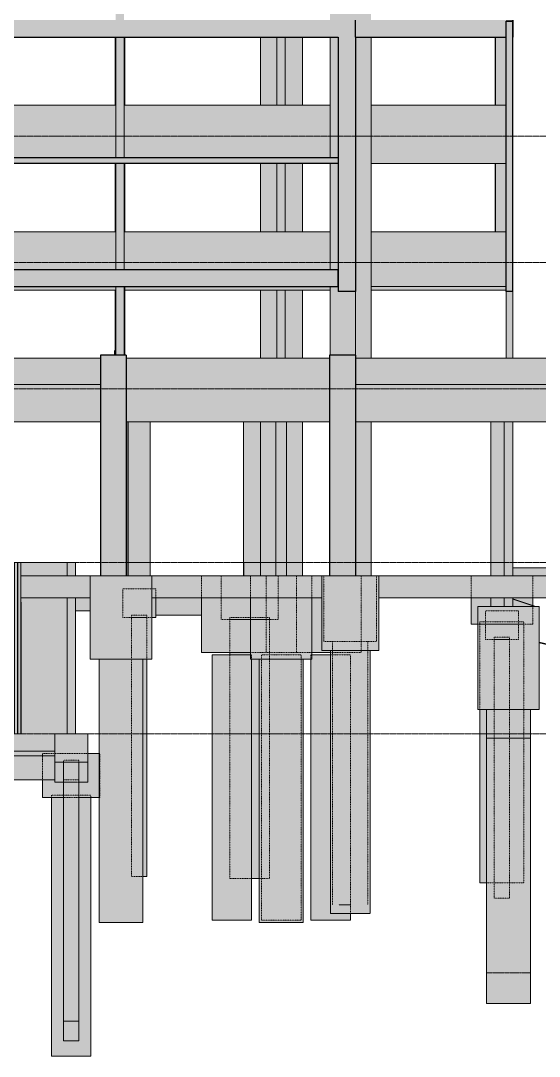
# Model space of a CAD drawing. Header units: centimetres. Extents: x -2198 to 42786, y -3196 to 88064.
# Drawn here: x 30540 to 31720, y 78385 to 80745 of the extents above; entities that cross this region are included whole.
import ezdxf

# ---------------------------------------------------------------- set-up
doc = ezdxf.new("R2010")
doc.units = ezdxf.units.CM
doc.linetypes.add('Centro', pattern=[3.175, 0.635, -0.47625, 1.5875, -0.47625])
doc.linetypes.add('Traço', pattern=[0.635, 0.3175, -0.3175])
doc.layers.add('A-DETL', color=7, linetype='Continuous', lineweight=18, true_color=0x00a600)
for name, color, linetype, lineweight in [('A-FLOR', 7, 'Continuous', 25), ('A-FLOR-LEVL', 7, 'Continuous', 9), ('S-BEAM', 7, 'Continuous', 25), ('S-COLS', 7, 'Continuous', 25), ('S-FNDN', 7, 'Continuous', 25), ('S-FNDN-HDLN', 7, 'Traço', 9)]:
    doc.layers.add(name, color=color, linetype=linetype, lineweight=lineweight)

# ---------------------------------------------------------------- blocks, each defined once
blk = doc.blocks.new('Estaca W Gerdau - W250X32_7-3763720-CT E 002 - CRT ESQ')
at = {"layer": 'S-FNDN', "linetype": 'Traço', "lineweight": 9, "true_color": 0xa4b9db}
blk.add_hatch(color=9, dxfattribs=at).paths.add_polyline_path([(-1880.1, 79120), (-1871.6, 79120), (-1871.6, 79510), (-1886.2, 79510), (-1886.2, 79120)], flags=0)
at = {"layer": 'S-FNDN', "lineweight": 9}
for p, q in [((-1886.2, 79510), (-1886.2, 79120)), ((-1871.6, 79510), (-1886.2, 79510)), ((-1879.3, 79120), (-1879.3, 79510)), ((-1878.5, 79510), (-1878.5, 79120)), ((-1871.6, 79510), (-1871.6, 79120)), ((-1871.6, 79120), (-1886.2, 79120))]:
    blk.add_line(p, q, dxfattribs=at)
blk = doc.blocks.new('PED_BLRET-1EST_R01_2019 - 75x75x65-3763687-CT E 002 - CRT ESQ')
at = {"layer": 'S-FNDN-HDLN'}
for p, q in [((1714.1, 79378), (1749.1, 79378)), ((1714.1, 79373), (1714.1, 79378)), ((1749.1, 79373), (1714.1, 79373)), ((1749.1, 79378), (1749.1, 79373))]:
    blk.add_line(p, q, dxfattribs=at)
blk = doc.blocks.new('PED_BLRET-1EST_R01_2019 - 75x75x65-V6-CT E 002 - CRT ESQ')
at = {"layer": 'S-FNDN-HDLN'}
for p, q in [((1305.6, 79340), (1340.6, 79340)), ((1305.6, 79335), (1305.6, 79340)), ((1340.6, 79335), (1305.6, 79335)), ((1340.6, 79340), (1340.6, 79335))]:
    blk.add_line(p, q, dxfattribs=at)
blk = doc.blocks.new('PED_BLRET-1EST_R01_2019 - 75x75x65-V7-CT E 002 - CRT ESQ')
at = {"layer": 'S-FNDN-HDLN'}
for p, q in [((325.3, 79015), (360.3, 79015)), ((360.3, 79010), (325.3, 79010))]:
    blk.add_line(p, q, dxfattribs=at)
blk = doc.blocks.new('PED_BLRET-1EST_EXCENTRICA_R01_2019 - 110x130x100-V2-CT E 002 - CRT ESQ')
at = {"layer": 'S-FNDN-HDLN'}
for p, q in [((297.8, 78980), (325.3, 78980)), ((297.8, 78975), (297.8, 78980)), ((325.3, 78975), (297.8, 78975)), ((325.3, 78980), (360.3, 78980)), ((360.3, 78975), (325.3, 78975)), ((360.3, 78980), (387.8, 78980)), ((387.8, 78975), (360.3, 78975)), ((387.8, 78980), (387.8, 78975))]:
    blk.add_line(p, q, dxfattribs=at)
blk = doc.blocks.new('PED_BLRET-1EST_EXCENTRICA_R01_2019 - 110x130x100-V10-CT E 002 - CRT ESQ')
at = {"layer": 'S-FNDN-HDLN'}
for p, q in [((704, 79385), (794, 79385)), ((704, 79380), (704, 79385)), ((794, 79385), (794, 79380)), ((794, 79380), (704, 79380))]:
    blk.add_line(p, q, dxfattribs=at)
blk = doc.blocks.new('PED_BLRET-1EST_EXCENTRICA_R01_2019 - 140x120x110-3841338-CT E 002 - CRT ESQ')
at = {"layer": 'S-FNDN-HDLN'}
for p, q in [((1273.172184, 79375.004), (1373.172184, 79375.004)), ((1273.172184, 79370.004), (1273.172184, 79375.004)), ((1373.172184, 79370.004), (1273.172184, 79370.004)), ((1373.172184, 79375.004), (1373.172184, 79370.004))]:
    blk.add_line(p, q, dxfattribs=at)

msp = doc.modelspace()

# ---------------------------------------------------------------- hatches: boundary and pattern name
at = {"layer": 'A-FLOR', "true_color": 0xff8040}
msp.add_hatch(color=11, dxfattribs=at).paths.add_polyline_path([(30287.32, 80419), (31262.06, 80419), (31262.06, 80433), (30287.32, 80433), (30287.32, 80424.41)], flags=0)
at = {"layer": 'S-BEAM', "true_color": 0xc0c0c0}
for points in [[(31238.42, 80707), (31262.06, 80707), (31262.06, 80743.5), (31301.56, 80743.46), (31301.56, 80746), (28553.81, 80746), (28553.81, 80743.5), (28592.56, 80743.5), (28592.56, 80707), (31135.03, 80707)], [(31301.81, 80707), (31645.07, 80707), (31645.07, 80743.5), (31660.07, 80743.5), (31660.07, 80746), (31301.81, 80746), (31301.81, 80707.03)], [(30411.28, 80178), (30756.07, 80178), (30756.07, 80264), (30287.32, 80264), (30287.32, 80178), (30405.05, 80178)], [(30775.07, 80178), (31243.81, 80178), (31243.81, 80264), (30775.07, 80264), (30775.07, 80184)], [(31341.82, 80139), (31645.07, 80139), (31645.07, 80264), (31337.31, 80264), (31337.31, 80139)], [(30101.1, 80139), (31262.06, 80139), (31262.06, 80178), (28592.56, 80178), (28592.56, 80139), (29997.71, 80139)], [(30756.07, 80131), (30756.07, 80139), (30287.32, 80139), (30287.32, 80131), (30721.46, 80131)], [(31238.42, 80131), (31243.81, 80131), (31243.81, 80139), (30776.57, 80139), (30776.57, 80131), (31180.82, 80131)], [(31341.82, 80131), (31643.8, 80131), (31643.8, 80139), (31337.31, 80139), (31337.31, 80131)], [(30514.67, 79916), (30721.07, 79916), (30721.07, 79976), (28612.06, 79976), (28612.06, 79916), (30462.98, 79916)], [(30780.07, 79831), (31242.56, 79831.2), (31242.56, 79976), (30780.07, 79976), (30780.07, 79831.33)], [(31600.3, 79916), (31994.06, 79916), (31994.06, 79976), (31301.56, 79976), (31301.57, 79916), (31548.6, 79916)], [(30514.67, 79831), (30721.07, 79831), (30721.07, 79916), (30287.32, 79916), (30287.32, 79831), (30464.05, 79831)], [(31600.3, 79831), (31994.06, 79831), (31994.06, 79916), (31301.57, 79916), (31301.57, 79831), (31548.6, 79831)], [(31062.57, 79430), (31224.91, 79430), (31224.91, 79480), (30838.07, 79480), (30838.07, 79430), (31031.64, 79430)], [(31354.91, 79430), (31994.06, 79430), (31994.06, 79480), (31354.91, 79480)], [(31660.07, 79480), (31994.06, 79480), (31994.06, 79498), (31660.07, 79498)], [(30664.19, 79400), (30698.07, 79400), (30698.07, 79430), (30664.19, 79430)], [(30847.05, 79390), (30951.01, 79390), (30951.01, 79430), (30847.05, 79430)], [(31712.44, 79410), (31660.07, 79427.18), (31660.07, 79426.27), (31709.67, 79410)], [(31688.72, 79410), (31709.67, 79410), (31660.07, 79426.27), (31660.07, 79410)], [(30514.67, 79070), (30617.19, 79070), (30617.19, 79080), (30487.05, 79080), (30487.05, 79070)], [(30514.67, 79015), (30617.19, 79015), (30617.19, 79070), (30487.05, 79070), (30487.05, 79015), (30507.26, 79015)]]:
    msp.add_hatch(color=9, dxfattribs=at).paths.add_polyline_path(points, flags=0)
at = {"layer": 'S-BEAM', "true_color": 0xff8040}
for points in [[(30287.32, 80433), (30756.07, 80433), (30756.07, 80552), (30287.32, 80552), (30287.32, 80482)], [(31085.82, 80433), (31243.81, 80433), (31243.81, 80552), (30775.07, 80552), (30775.07, 80433), (31083.33, 80433)], [(31341.82, 80419), (31645.07, 80419), (31645.07, 80552), (31337.31, 80552), (31337.31, 80419)]]:
    msp.add_hatch(color=11, dxfattribs=at).paths.add_polyline_path(points, flags=0)
at = {"layer": 'S-BEAM', "true_color": 0xc0c0c0}
h = msp.add_hatch(color=9, dxfattribs=at)
h.paths.add_polyline_path([(30487.05, 79080), (30617.19, 79080), (30617.19, 79120), (30645.19, 79120), (30645.19, 79430), (30540.36, 79430), (30540.36, 79120), (30487.05, 79120), (30487.05, 79090.99)], flags=0)
h.paths.add_polyline_path([(30525.76, 79420), (30525.76, 79430), (30462.8, 79430), (30462.8, 79420), (30514.67, 79420)], flags=0)
h.paths.add_polyline_path([(30464.53, 79480), (30525.76, 79480), (30525.76, 79510), (30462.8, 79509.85), (30462.98, 79480)], flags=0)
h.paths.add_polyline_path([(30645.19, 79480), (30645.19, 79510), (30540.36, 79510), (30540.58, 79480), (30643.03, 79480)], flags=0)
h = msp.add_hatch(color=9, dxfattribs=at)
h.paths.add_polyline_path([(30525.76, 79430), (30525.76, 79480), (30424.05, 79480), (30424.05, 79430), (30514.67, 79430)], flags=0)
h.paths.add_polyline_path([(30639.44, 79430), (30698.07, 79430), (30698.07, 79480), (30540.36, 79480), (30540.58, 79430), (30618.07, 79430)], flags=0)
at = {"layer": 'S-COLS', "true_color": 0xc0c0c0}
h = msp.add_hatch(color=9, dxfattribs=at)
h.paths.add_polyline_path([(30773.16, 80482), (30775.07, 80482), (30775.07, 80707), (30756.07, 80707), (30756.07, 80482)], flags=0)
h.paths.add_polyline_path([(30756.07, 80746), (30775.07, 80746), (30775.07, 80788), (30756.07, 80787.97), (30756.07, 80749.35)], flags=0)
h = msp.add_hatch(color=9, dxfattribs=at)
h.paths.add_polyline_path([(31243.81, 80482), (31262.06, 80482), (31262.06, 80707), (31243.81, 80707), (31243.81, 80503.02)], flags=0)
h.paths.add_polyline_path([(31262.06, 80746), (31301.56, 80746), (31301.56, 80788), (31243.81, 80788), (31243.81, 80746)], flags=0)
h = msp.add_hatch(color=9, dxfattribs=at)
h.paths.add_polyline_path([(31337.31, 80482), (31337.31, 80707), (31301.56, 80707), (31301.56, 80482)], flags=0)
h.paths.add_polyline_path([(31301.56, 80746), (31337.31, 80746), (31337.31, 80788), (31301.56, 80788), (31301.56, 80757.01)], flags=0)
for points in [[(31301.56, 80127.5), (31301.56, 80743.5), (31262.06, 80743.5), (31262.06, 80127.5)], [(31645.07, 80127.5), (31660.07, 80127.5), (31660.07, 80743.5), (31645.07, 80743.5), (31645.07, 80139)], [(31085.82, 80552), (31123.07, 80552), (31123.07, 80707), (31085.82, 80707), (31085.82, 80591.27)], [(31136.59, 80552), (31142.07, 80552), (31142.07, 80707), (31123.07, 80707), (31123.07, 80552), (31135.03, 80552)], [(31180.82, 80552), (31180.82, 80707), (31142.07, 80707), (31142.07, 80552)], [(30780.07, 79480), (30780.07, 79983), (30721.07, 79983), (30721.46, 79480)], [(31301.56, 79480), (31301.56, 79983), (31242.56, 79983), (31242.56, 79480)], [(30780.07, 79480), (30781.57, 79480), (30781.57, 79831), (30780.07, 79831), (30780.07, 79486)], [(30790.11, 79510), (30834.55, 79510), (30834.55, 79831), (30784.55, 79831), (30784.55, 79510)], [(31047.06, 79480), (31047.27, 79480), (31047.27, 79510), (31085.82, 79510), (31085.82, 79831), (31047.06, 79831), (31047.06, 79532.25)], [(31097.06, 79480), (31120.57, 79480.01), (31120.57, 79831), (31085.82, 79831), (31085.82, 79480)], [(31144.57, 79480), (31144.57, 79831), (31120.57, 79831), (31120.57, 79480), (31142.07, 79480)], [(31167.43, 79480), (31180.82, 79480), (31180.82, 79831), (31144.57, 79831), (31144.57, 79480)], [(31337.32, 79480), (31337.32, 79831), (31301.57, 79831), (31301.57, 79480), (31314.57, 79480)], [(30824.85, 79480), (30834.55, 79480), (30834.55, 79510), (30784.55, 79510), (30784.55, 79480), (30812.19, 79480)], [(31047.27, 79480), (31085.82, 79480), (31085.82, 79510), (31047.27, 79510)], [(31660.07, 79498), (31660.15, 79498), (31660.07, 79510)], [(31610.03, 79480), (31610.06, 79480), (31610.03, 79482)]]:
    msp.add_hatch(color=9, dxfattribs=at).paths.add_polyline_path(points, flags=0)
h = msp.add_hatch(color=9, dxfattribs=at)
h.paths.add_polyline_path([(30776.57, 80552), (30776.57, 80707), (30775.07, 80707), (30775.07, 80552)], flags=0)
h.paths.add_polyline_path([(30756.07, 80552), (30756.07, 80707), (30754.57, 80707), (30754.57, 80552)], flags=0)
h = msp.add_hatch(color=9, dxfattribs=at)
h.paths.add_polyline_path([(31660.07, 80139), (31660.07, 80139), (31660.07, 80182)], flags=0)
h.paths.add_polyline_path([(31640, 80264), (31645.07, 80264), (31645.07, 80419), (31620.57, 80419), (31620.57, 80264)], flags=0)
h.paths.add_polyline_path([(31620.57, 80552), (31645.07, 80552), (31645.07, 80707), (31620.57, 80707), (31620.57, 80591.27)], flags=0)
at = {"layer": 'S-COLS', "true_color": 0xff8040}
h = msp.add_hatch(color=11, dxfattribs=at)
h.paths.add_polyline_path([(30775.07, 80194), (30775.07, 80419), (30756.07, 80419), (30756.07, 80194)], flags=0)
h.paths.add_polyline_path([(30775.07, 80433), (30775.07, 80482), (30756.07, 80481.97), (30756.07, 80433), (30773.16, 80433)], flags=0)
h = msp.add_hatch(color=11, dxfattribs=at)
h.paths.add_polyline_path([(31243.81, 80194), (31262.06, 80194), (31262.06, 80419), (31243.81, 80419), (31243.81, 80238.26)], flags=0)
h.paths.add_polyline_path([(31243.81, 80433), (31262.06, 80433), (31262.06, 80482), (31243.81, 80482), (31243.81, 80458.89)], flags=0)
for points in [[(31337.31, 80194), (31337.31, 80482), (31301.56, 80482), (31301.56, 80194)], [(31085.82, 80264), (31123.07, 80264), (31123.07, 80419), (31085.82, 80419), (31085.82, 80414.77)], [(31136.15, 80264), (31142.07, 80264), (31142.07, 80419), (31123.07, 80419), (31123.07, 80264), (31135.03, 80264)], [(31180.82, 80264), (31180.82, 80419), (31142.07, 80419), (31142.07, 80264)], [(31301.56, 79976), (31337.31, 79976), (31337.31, 80194), (31301.56, 80194), (31301.56, 79983)], [(31085.82, 79976), (31123.07, 79976), (31123.07, 80131), (31085.82, 80131), (31085.82, 80061.76)], [(31142.07, 79976), (31142.07, 80131), (31123.07, 80131), (31123.07, 79976), (31136.15, 79976)], [(31180.82, 79976), (31180.82, 80131), (31142.07, 80131), (31142.07, 79976)], [(31645.07, 79976), (31660.07, 79976), (31660.07, 80127.5), (31645.07, 80127.5), (31645.07, 79976.6)]]:
    msp.add_hatch(color=11, dxfattribs=at).paths.add_polyline_path(points, flags=0)
h = msp.add_hatch(color=11, dxfattribs=at)
h.paths.add_polyline_path([(30776.57, 80264), (30776.57, 80419), (30775.07, 80418.67), (30775.07, 80264)], flags=0)
h.paths.add_polyline_path([(30756.07, 80264), (30756.07, 80419), (30754.57, 80419), (30754.57, 80264)], flags=0)
h = msp.add_hatch(color=11, dxfattribs=at)
h.paths.add_polyline_path([(30775.07, 79983), (30775.07, 80139), (30756.07, 80139), (30756.07, 79983), (30770.43, 79983)], flags=0)
h.paths.add_polyline_path([(30756.07, 80178), (30775.07, 80178), (30775.07, 80194), (30756.07, 80193.97), (30756.07, 80182)], flags=0)
h = msp.add_hatch(color=11, dxfattribs=at)
h.paths.add_polyline_path([(31243.82, 79983), (31301.56, 79983), (31301.56, 80127.5), (31262.06, 80127.5), (31262.06, 80139), (31243.81, 80139), (31243.81, 79983)], flags=0)
h.paths.add_polyline_path([(31262.06, 80178), (31262.06, 80194), (31243.81, 80194), (31243.81, 80178)], flags=0)
h = msp.add_hatch(color=11, dxfattribs=at)
h.paths.add_polyline_path([(30756.07, 79983), (30756.07, 80131), (30754.57, 80131), (30754.57, 79983)], flags=0)
h.paths.add_polyline_path([(30775.07, 79983), (30776.57, 79983), (30776.57, 80139), (30775.07, 80139), (30775.07, 80061.76)], flags=0)
at = {"layer": 'S-COLS', "true_color": 0xc0c0c0}
h = msp.add_hatch(color=9, dxfattribs=at)
h.paths.add_polyline_path([(31610.06, 79410), (31640.07, 79410), (31640.07, 79430), (31610.06, 79430)], flags=0)
h.paths.add_polyline_path([(31640.07, 79480), (31640.07, 79831), (31610.06, 79831), (31610.15, 79480), (31636.76, 79480)], flags=0)
h = msp.add_hatch(color=9, dxfattribs=at)
h.paths.add_polyline_path([(31641.07, 79410), (31660.07, 79410), (31660.07, 79430), (31640.07, 79430), (31640.53, 79410), (31641.06, 79410)], flags=0)
h.paths.add_polyline_path([(31660.07, 79480), (31660.07, 79831), (31640.07, 79831), (31640.07, 79480), (31660.06, 79480)], flags=0)
h = msp.add_hatch(color=9, dxfattribs=at)
h.paths.add_polyline_path([(30651.3, 79120), (30664.19, 79120), (30664.19, 79430), (30645.19, 79430), (30645.19, 79120)], flags=0)
h.paths.add_polyline_path([(30652.31, 79480), (30664.19, 79480), (30664.19, 79510), (30645.19, 79510), (30645.19, 79480), (30651.3, 79480)], flags=0)
at = {"layer": 'S-FNDN', "true_color": 0xc0c0c0}
for points in [[(30698.07, 79290), (30838.07, 79290), (30838.07, 79480), (30698.07, 79480), (30698.07, 79355.75)], [(31224.91, 79310), (31354.91, 79310), (31354.91, 79480), (31224.91, 79480), (31224.91, 79355.75)], [(30838.07, 79385), (30847.05, 79385), (30847.05, 79430), (30838.07, 79430), (30838.07, 79390)], [(30951.01, 79305), (31062.57, 79305), (31062.57, 79430), (30951.01, 79430), (30951.01, 79355.75)], [(31202.57, 79290), (31202.57, 79430), (31062.57, 79430), (31062.57, 79290), (31186.73, 79290)], [(31238.42, 79305), (31245.07, 79305), (31245.07, 79310), (31224.91, 79310), (31224.91, 79430), (31202.57, 79430), (31202.57, 79305), (31224.91, 79305)], [(31600.3, 79175), (31720.07, 79175), (31720.07, 79410), (31580.07, 79410), (31580.07, 79175)], [(30718.07, 78690), (30768.07, 78690), (30768.07, 79290), (30718.07, 79290), (30718.07, 78693.86)], [(30768.07, 78690), (30818.07, 78690), (30818.07, 79290), (30768.07, 79290), (30768.07, 78693.86)], [(30824.71, 78795), (30827.05, 78795), (30827.05, 79290), (30818.07, 79290), (30818.3, 78795), (30821.93, 78795)], [(30975.29, 78695), (31065.29, 78695), (31065.28, 79290), (31062.57, 79290), (31062.57, 79300), (30975.29, 79300), (30975.29, 78826.24)], [(31082.57, 78690), (31132.57, 78690), (31132.57, 79290), (31082.57, 79290), (31082.57, 78695)], [(31132.57, 78690), (31182.57, 78690), (31182.57, 79290), (31132.57, 79290), (31132.57, 78693.86)], [(31275.77, 78695), (31290.29, 78695), (31289.91, 78710), (31245.07, 78710), (31245.07, 79300), (31202.57, 79300), (31202.57, 79290), (31200.29, 79290), (31200.29, 78695), (31275.3, 78695)], [(31256.51, 78710), (31289.91, 78710), (31289.91, 79310), (31245.07, 79310), (31245.07, 78710), (31256.34, 78710)], [(31289.91, 78710), (31334.76, 78710), (31334.76, 79310), (31289.91, 79310), (31289.91, 78737.99)], [(31585.09, 78780), (31600.07, 78780), (31599.73, 79175), (31585.09, 79175), (31585.09, 78826.24)], [(31620.11, 79110), (31650.07, 79110), (31650.07, 79175), (31600.07, 79175), (31600.3, 79110), (31620.04, 79110)], [(31691.09, 79110), (31700.07, 79110), (31699.63, 79175), (31650.07, 79175), (31650.07, 79110), (31691.02, 79110)], [(30643.91, 79055), (30692.19, 79055), (30692.19, 79120), (30617.19, 79120), (30617.19, 79055), (30634.09, 79055)], [(31600.07, 78505), (31650.07, 78505), (31650.07, 79110), (31600.07, 79110), (31600.07, 78561.49)], [(31650.07, 78505), (31700.07, 78505), (31699.61, 79110), (31650.07, 79110), (31650.07, 78517.36)], [(30637.19, 78465), (30672.19, 78465), (30672.19, 79055), (30637.19, 79055), (30637.19, 78473.23)], [(30690.19, 78385), (30699.68, 78385), (30699.68, 78975), (30672.19, 78975), (30672.19, 78420), (30637.19, 78420), (30637.19, 78975), (30609.68, 78975), (30609.68, 78385), (30685.16, 78385)], [(30669.76, 78420), (30672.19, 78420), (30672.15, 78465), (30637.19, 78465), (30637.19, 78420), (30667.52, 78420)]]:
    msp.add_hatch(color=9, dxfattribs=at).paths.add_polyline_path(points, flags=0)
h = msp.add_hatch(color=9, dxfattribs=at)
h.paths.add_polyline_path([(31580.07, 79370), (31580.07, 79410), (31610.06, 79410), (31610.06, 79430), (31565.09, 79430), (31565.09, 79370)], flags=0)
h.paths.add_polyline_path([(31705.09, 79412.41), (31705.09, 79430), (31660.07, 79430), (31660.07, 79427.18), (31685.04, 79418.99)], flags=0)
h = msp.add_hatch(color=9, dxfattribs=at)
h.paths.add_polyline_path([(31065.29, 78790), (31082.57, 78790), (31082.57, 79290), (31065.29, 79290), (31065.29, 78826.24)], flags=0)
h.paths.add_polyline_path([(31038.37, 79300), (31062.57, 79300), (31062.57, 79305), (31015.89, 79305), (31015.89, 79300), (31036.28, 79300)], flags=0)
h = msp.add_hatch(color=9, dxfattribs=at)
h.paths.add_polyline_path([(30589.68, 78975), (30637.19, 78975), (30637.19, 79010), (30617.19, 79010), (30617.19, 79015), (30589.68, 79015), (30589.68, 79002.74)], flags=0)
h.paths.add_polyline_path([(30718.07, 78975), (30718.07, 79075), (30692.19, 79075), (30692.19, 79010), (30672.19, 79010), (30672.19, 78975), (30695.61, 78975)], flags=0)
h = msp.add_hatch(color=9, dxfattribs=at)
h.paths.add_polyline_path([(30692.19, 79010), (30692.19, 79055), (30672.19, 79055), (30672.19, 79010)], flags=0)
h.paths.add_polyline_path([(30637.19, 79010), (30637.19, 79055), (30617.19, 79055), (30617.19, 79010), (30618.53, 79010)], flags=0)

# ---------------------------------------------------------------- linework, layer by layer
at = {"layer": 'A-DETL', "lineweight": 9}
msp.add_line((30753.56, 79983), (30753.56, 79993.1), dxfattribs=at)
at = {"layer": 'A-FLOR', "color": 190, "true_color": 0x8000ff}
for p, q in [((30287.32, 80433), (31262.06, 80433)), ((31262.06, 80433), (31262.06, 80419)), ((31262.06, 80419), (30287.32, 80419))]:
    msp.add_line(p, q, dxfattribs=at)
at = {"layer": 'A-FLOR-LEVL', "linetype": 'Centro'}
for p, q in [((28066.61, 80482), (33615.18, 80482)), ((28066.61, 80194), (33615.18, 80194)), ((28066.61, 79906), (33615.18, 79906)), ((28066.61, 79510), (33615.18, 79510)), ((28066.61, 79120), (33615.18, 79120))]:
    msp.add_line(p, q, dxfattribs=at)
at = {"layer": 'S-BEAM', "color": 190, "true_color": 0x8000ff}
for p, q in [((31301.81, 80707), (31301.81, 80746)), ((31645.07, 80707), (31645.07, 80743.5)), ((31645.07, 80743.5), (31660.07, 80743.5)), ((31660.07, 80743.5), (31660.07, 80746)), ((31660.3, 80707), (31660.3, 80746)), ((28592.56, 80707), (31262.06, 80707)), ((31301.56, 80707), (31301.81, 80707)), ((31301.81, 80707), (31645.07, 80707)), ((31660.07, 80707), (31660.3, 80707)), ((28592.56, 80178), (31262.06, 80178)), ((31262.06, 80139), (31262.06, 80178)), ((28592.56, 80139), (31262.06, 80139))]:
    msp.add_line(p, q, dxfattribs=at)
at = {"layer": 'S-BEAM', "lineweight": 9}
for p, q in [((30287.32, 80552), (30756.07, 80552)), ((30756.07, 80552), (30756.07, 80482)), ((30775.07, 80552), (30775.07, 80482)), ((30775.07, 80552), (31243.81, 80552)), ((31243.81, 80433), (31243.81, 80552)), ((31337.31, 80552), (31645.07, 80552)), ((31337.31, 80552), (31337.31, 80419)), ((30756.07, 80482), (30756.07, 80433)), ((30775.07, 80482), (30775.07, 80433)), ((31337.31, 80419), (31645.07, 80419)), ((30287.32, 80264), (30756.07, 80264)), ((30756.07, 80264), (30756.07, 80194)), ((30775.07, 80264), (30775.07, 80194)), ((30775.07, 80264), (31243.81, 80264)), ((31243.81, 80178), (31243.81, 80264)), ((31337.31, 80264), (31337.31, 80139)), ((31337.31, 80264), (31645.07, 80264)), ((30756.07, 80194), (30756.07, 80178)), ((30775.07, 80194), (30775.07, 80178)), ((31337.31, 80139), (31645.07, 80139)), ((31643.8, 80139), (31643.8, 80131)), ((30287.32, 80131), (30756.07, 80131)), ((30776.57, 80131), (31243.81, 80131)), ((31337.31, 80131), (31643.8, 80131)), ((28612.06, 79976), (30721.07, 79976)), ((30780.07, 79976), (31242.56, 79976)), ((31301.56, 79976), (31994.06, 79976)), ((31301.56, 79976), (31301.56, 79916)), ((28612.06, 79916), (30721.07, 79916)), ((31301.56, 79916), (31994.06, 79916)), ((31301.57, 79916), (31301.57, 79906)), ((31301.57, 79906), (31301.57, 79831)), ((30721.07, 79831), (30287.32, 79831)), ((30780.07, 79831), (31242.56, 79831)), ((31301.57, 79831), (31994.06, 79831)), ((30645.19, 79510), (30540.36, 79510)), ((30645.19, 79480), (30645.19, 79510)), ((30540.36, 79480), (30698.07, 79480)), ((30838.07, 79480), (31224.91, 79480)), ((31354.91, 79480), (31994.06, 79480)), ((31660.07, 79498), (31994.06, 79498)), ((30540.36, 79430), (30698.07, 79430)), ((30645.19, 79120), (30645.19, 79430)), ((30838.07, 79430), (31224.91, 79430)), ((31354.91, 79430), (31994.06, 79430)), ((30540.58, 79420), (30540.58, 79120)), ((31712.44, 79410), (31660.07, 79427.18)), ((31660.07, 79426.27), (31709.67, 79410)), ((30664.19, 79400), (30698.07, 79400)), ((30847.05, 79390), (30951.01, 79390)), ((31720.07, 79328.72), (32009.07, 79258.49)), ((31720.07, 79327.32), (32009.07, 79257.09)), ((30487.05, 79080), (30617.19, 79080)), ((30487.05, 79070), (30617.19, 79070)), ((30617.19, 79015), (30487.05, 79015))]:
    msp.add_line(p, q, dxfattribs=at)
at = {"layer": 'S-COLS', "color": 190, "true_color": 0x8000ff}
for p, q in [((31645.07, 80127.5), (31645.07, 80743.5)), ((31660.07, 80743.5), (31645.07, 80743.5)), ((31660.07, 80127.5), (31660.07, 80743.5)), ((31262.06, 80707), (31262.06, 80127.5)), ((31301.56, 80707), (31301.56, 80127.5)), ((31620.57, 80552), (31620.57, 80707)), ((31620.57, 80264), (31620.57, 80419)), ((31301.56, 80127.5), (31262.06, 80127.5)), ((31660.07, 80127.5), (31645.07, 80127.5))]:
    msp.add_line(p, q, dxfattribs=at)
at = {"layer": 'S-COLS', "lineweight": 9}
for p, q in [((30754.57, 80707), (30754.57, 80552)), ((30756.07, 80707), (30756.07, 80552)), ((30775.07, 80707), (30775.07, 80552)), ((30776.57, 80707), (30776.57, 80552)), ((31085.82, 80707), (31085.82, 80552)), ((31123.07, 80707), (31123.07, 80552)), ((31142.07, 80707), (31142.07, 80552)), ((31180.82, 80707), (31180.82, 80552)), ((31243.81, 80707), (31243.81, 80482)), ((31337.31, 80707), (31337.31, 80482)), ((30756.07, 80552), (30756.07, 80482)), ((30775.07, 80552), (30775.07, 80482)), ((30756.07, 80482), (30756.07, 80433)), ((30775.07, 80482), (30756.07, 80482)), ((30775.07, 80482), (30756.07, 80482)), ((30775.07, 80482), (30775.07, 80433)), ((31243.81, 80482), (31243.81, 80433)), ((31262.06, 80482), (31243.81, 80482)), ((31262.06, 80482), (31243.81, 80482)), ((31337.31, 80482), (31301.56, 80482)), ((31337.31, 80482), (31301.56, 80482)), ((31337.31, 80482), (31337.31, 80194)), ((30754.57, 80419), (30754.57, 80264)), ((30756.07, 80419), (30756.07, 80264)), ((30775.07, 80419), (30775.07, 80264)), ((30776.57, 80419), (30776.57, 80264)), ((31085.82, 80419), (31085.82, 80264)), ((31123.07, 80419), (31123.07, 80264)), ((31142.07, 80419), (31142.07, 80264)), ((31180.82, 80419), (31180.82, 80264)), ((31243.81, 80419), (31243.81, 80194)), ((30756.07, 80264), (30756.07, 80194)), ((30775.07, 80264), (30775.07, 80194)), ((30756.07, 80194), (30756.07, 80178)), ((30775.07, 80194), (30756.07, 80194)), ((30775.07, 80194), (30756.07, 80194)), ((30775.07, 80194), (30775.07, 80178)), ((31243.81, 80194), (31243.81, 80178)), ((31262.06, 80194), (31243.81, 80194)), ((31262.06, 80194), (31243.81, 80194)), ((31337.31, 80194), (31301.56, 80194)), ((31337.31, 80194), (31301.56, 80194)), ((31337.31, 80194), (31337.31, 79976)), ((30756.07, 80139), (30756.07, 79983)), ((30775.07, 80139), (30775.07, 79983)), ((30776.57, 80139), (30776.57, 79983)), ((31243.81, 80139), (31243.81, 79983)), ((30754.57, 80131), (30754.57, 79983)), ((31085.82, 80131), (31085.82, 79976)), ((31123.07, 80131), (31123.07, 79976)), ((31142.07, 80131), (31142.07, 79976)), ((31180.82, 80131), (31180.82, 79976)), ((31301.56, 80127.5), (31301.56, 79983)), ((31645.07, 80127.5), (31645.07, 79976)), ((31660.07, 80127.5), (31660.07, 79976)), ((30781.57, 79831), (30781.57, 79480)), ((30784.55, 79831), (30784.55, 79510)), ((30834.55, 79831), (30834.55, 79510)), ((31047.06, 79831), (31047.06, 79480)), ((31085.82, 79831), (31085.82, 79480)), ((31120.57, 79831), (31120.57, 79480)), ((31144.57, 79831), (31144.57, 79480)), ((31180.82, 79831), (31180.82, 79480)), ((31301.57, 79831), (31301.57, 79480)), ((31337.32, 79831), (31337.32, 79480)), ((31610.06, 79831), (31610.06, 79480)), ((31640.07, 79831), (31640.07, 79480)), ((31660.07, 79831), (31660.07, 79480)), ((31660.15, 79831), (31660.15, 79510)), ((31660.21, 79498), (31660.21, 79831)), ((30645.19, 79510), (30645.19, 79480)), ((30664.19, 79510), (30645.19, 79510)), ((30664.19, 79510), (30664.19, 79480)), ((30781.57, 79510), (30780.07, 79510)), ((30781.57, 79510), (30781.57, 79480)), ((30784.55, 79510), (30784.55, 79480)), ((30834.55, 79510), (30784.55, 79510)), ((30834.55, 79510), (30784.55, 79510)), ((30834.55, 79510), (30834.55, 79480)), ((31047.27, 79510), (31047.27, 79480)), ((31085.82, 79510), (31047.27, 79510)), ((31085.82, 79510), (31085.82, 79480)), ((31120.57, 79510), (31085.82, 79510)), ((31120.57, 79510), (31120.57, 79480)), ((31144.57, 79510), (31120.57, 79510)), ((31180.82, 79510), (31144.57, 79510)), ((31144.57, 79510), (31144.57, 79480)), ((31180.82, 79510), (31180.82, 79480)), ((31301.57, 79510), (31301.57, 79480)), ((31337.32, 79510), (31301.57, 79510)), ((31337.32, 79510), (31337.32, 79480)), ((31610.03, 79510), (31610.03, 79480)), ((31610.06, 79510), (31610.06, 79480)), ((31640.07, 79510), (31610.06, 79510)), ((31660.15, 79510), (31660.15, 79498)), ((30645.19, 79430), (30645.19, 79120)), ((30664.19, 79430), (30664.19, 79120)), ((31610.06, 79430), (31610.06, 79410)), ((31640.07, 79430), (31640.07, 79410)), ((31660.07, 79430), (31660.07, 79410))]:
    msp.add_line(p, q, dxfattribs=at)
at = {"layer": 'S-COLS', "color": 66, "true_color": 0x578d05}
for p, q in [((30721.07, 79983), (30721.07, 79480)), ((30780.07, 79983), (30721.07, 79983)), ((30780.07, 79983), (30780.07, 79480)), ((31242.56, 79983), (31242.56, 79480)), ((31301.56, 79983), (31242.56, 79983)), ((31301.56, 79983), (31301.56, 79480))]:
    msp.add_line(p, q, dxfattribs=at)
at = {"layer": 'S-FNDN', "lineweight": 9}
for p, q in [((30698.07, 79480), (30838.07, 79480)), ((30698.07, 79290), (30698.07, 79480)), ((30838.07, 79290), (30838.07, 79480)), ((31224.91, 79480), (31354.91, 79480)), ((31224.91, 79310), (31224.91, 79480)), ((31354.91, 79310), (31354.91, 79480)), ((30847.05, 79385), (30847.05, 79430)), ((30951.01, 79305), (30951.01, 79430)), ((31062.57, 79290), (31062.57, 79430)), ((31202.57, 79290), (31202.57, 79430)), ((31565.09, 79370), (31565.09, 79430)), ((31705.09, 79412.41), (31705.09, 79430)), ((31580.07, 79410), (31720.07, 79410)), ((31580.07, 79175), (31580.07, 79410)), ((31720.07, 79175), (31720.07, 79410)), ((30847.05, 79385), (30838.07, 79385)), ((31580.07, 79370), (31565.09, 79370)), ((30838.07, 79290), (30698.07, 79290)), ((30718.07, 79290), (30718.07, 78690)), ((30818.07, 78690), (30818.07, 79290)), ((30827.05, 78795), (30827.05, 79290)), ((31062.57, 79305), (30951.01, 79305)), ((30975.29, 79300), (30975.29, 78695)), ((30975.29, 79300), (31062.61, 79300)), ((31015.89, 79305), (31015.89, 79300)), ((31202.57, 79290), (31062.57, 79290)), ((31065.29, 78695), (31065.29, 79290)), ((31082.57, 79290), (31082.57, 78690)), ((31182.57, 78690), (31182.57, 79290)), ((31200.29, 79290), (31200.29, 78695)), ((31245.07, 79305), (31202.57, 79305)), ((31202.73, 79300), (31245.07, 79300)), ((31354.91, 79310), (31224.91, 79310)), ((31244.91, 79310), (31244.91, 78710)), ((31334.91, 78710), (31334.91, 79310)), ((31720.07, 79175), (31580.07, 79175)), ((31585.09, 79175), (31585.09, 78780)), ((31600.07, 79175), (31600.07, 79110)), ((31700.07, 79110), (31700.07, 79175)), ((30617.19, 79120), (30692.19, 79120)), ((30617.19, 79055), (30617.19, 79120)), ((30692.19, 79055), (30692.19, 79120)), ((31600.07, 79110), (31600.07, 78505)), ((31600.07, 79110), (31650.07, 79110)), ((31650.07, 79110), (31700.07, 79110)), ((31700.07, 78505), (31700.07, 79110)), ((30692.19, 79075), (30718.07, 79075)), ((30617.19, 79010), (30617.19, 79055)), ((30692.19, 79055), (30617.19, 79055)), ((30637.19, 79055), (30637.19, 78465)), ((30672.19, 78465), (30672.19, 79055)), ((30692.19, 79010), (30692.19, 79055)), ((30589.68, 78975), (30589.68, 79015)), ((30637.23, 79010), (30617.19, 79010)), ((30692.19, 79010), (30672.19, 79010)), ((30637.19, 78975), (30589.68, 78975)), ((30609.68, 78975), (30609.68, 78385)), ((30718.07, 78975), (30672.19, 78975)), ((30699.68, 78385), (30699.68, 78975)), ((30827.05, 78795), (30818.3, 78795)), ((31082.64, 78790), (31065.3, 78790)), ((31599.73, 78780), (31585.09, 78780)), ((31289.91, 78710), (31245.07, 78710)), ((31334.76, 78710), (31289.91, 78710)), ((31290.29, 78695), (31290.29, 78710)), ((30768.07, 78690), (30718.07, 78690)), ((30818.07, 78690), (30768.07, 78690)), ((31065.29, 78695), (30975.29, 78695)), ((31132.57, 78690), (31082.57, 78690)), ((31182.57, 78690), (31132.57, 78690)), ((31290.29, 78695), (31200.29, 78695)), ((31650.07, 78505), (31600.07, 78505)), ((31700.07, 78505), (31650.07, 78505)), ((30637.19, 78465), (30637.19, 78420)), ((30672.19, 78465), (30637.19, 78465)), ((30672.19, 78420), (30672.19, 78465)), ((30672.19, 78420), (30637.19, 78420)), ((30699.68, 78385), (30609.68, 78385))]:
    msp.add_line(p, q, dxfattribs=at)
at = {"layer": 'S-FNDN-HDLN'}
for p, q in [((30951.01, 79430.01), (30951.01, 79480)), ((30995.89, 79380), (30995.89, 79480)), ((31062.57, 79430.01), (31062.57, 79480)), ((31098.15, 79480), (31098.15, 79305)), ((31125.89, 79380), (31125.89, 79480)), ((31167.43, 79305), (31167.43, 79480)), ((31202.57, 79430.01), (31202.57, 79480)), ((31229.56, 79330), (31229.56, 79480)), ((31314.57, 79305), (31314.57, 79480)), ((31349.56, 79330), (31349.56, 79480)), ((31565.09, 79430.01), (31565.09, 79480)), ((31705.09, 79430.01), (31705.09, 79480)), ((30772.05, 79450), (30777.55, 79450)), ((30772.05, 79430), (30772.05, 79450)), ((30772.05, 79385), (30772.05, 79430)), ((30777.55, 79450), (30847.05, 79450)), ((30847.05, 79430.01), (30847.05, 79450)), ((31705.09, 79370), (31705.09, 79412.41)), ((30838.06, 79385), (30772.05, 79385)), ((30792.05, 79385), (30792.05, 78795)), ((30827.05, 79290.01), (30827.05, 79385)), ((31597.56, 79400), (31641.06, 79400)), ((31597.56, 79335), (31597.56, 79400)), ((31641.06, 79400), (31660.06, 79400)), ((31660.06, 79400), (31672.56, 79400)), ((31672.56, 79335), (31672.56, 79400)), ((31125.89, 79380), (30995.89, 79380)), ((31015.89, 79380), (31015.89, 79305.01)), ((31105.89, 78790), (31105.89, 79380)), ((31705.09, 79370), (31580.07, 79370)), ((31585.09, 79370), (31585.09, 79175.01)), ((31685.09, 78780), (31685.09, 79370)), ((31672.56, 79335), (31597.56, 79335)), ((31617.56, 79335), (31617.56, 78745)), ((31652.56, 78745), (31652.56, 79335)), ((31349.56, 79330), (31229.56, 79330)), ((31249.56, 79330), (31249.56, 78730)), ((31329.56, 78730), (31329.56, 79330)), ((31015.89, 79300), (31015.89, 78790)), ((31098.15, 79305), (31062.57, 79305)), ((31062.62, 79300), (31065.29, 79300)), ((31065.29, 79290.01), (31065.29, 79300)), ((31087.79, 79300), (31087.79, 78695)), ((31087.79, 79300), (31177.79, 79300)), ((31167.43, 79305), (31098.15, 79305)), ((31202.56, 79305), (31167.43, 79305)), ((31177.79, 78695), (31177.79, 79300)), ((31200.29, 79300), (31200.29, 79290.01)), ((31200.29, 79300), (31202.73, 79300)), ((31314.57, 79305), (31245.07, 79305)), ((31245.07, 79300), (31290.29, 79300)), ((31290.29, 78710.01), (31290.29, 79300)), ((30589.68, 79075), (30617.18, 79075)), ((30589.68, 79015.01), (30589.68, 79075)), ((30617.19, 79075), (30645.19, 79075)), ((30645.19, 79075), (30664.19, 79075)), ((30664.19, 79075), (30692.19, 79075)), ((30718.07, 79075), (30719.68, 79075)), ((30719.68, 78975), (30719.68, 79075)), ((30645.19, 79010), (30637.24, 79010)), ((30664.19, 79010), (30645.19, 79010)), ((30672.18, 79010), (30664.19, 79010)), ((30672.18, 78975), (30637.19, 78975)), ((30719.68, 78975), (30718.07, 78975)), ((30818.3, 78795), (30792.05, 78795)), ((31065.29, 78790), (31015.89, 78790)), ((31105.89, 78790), (31082.64, 78790)), ((31685.09, 78780), (31599.73, 78780)), ((31652.56, 78745), (31617.56, 78745)), ((31289.56, 78730), (31263.85, 78730)), ((31264.25, 78730), (31289.56, 78730)), ((31177.79, 78695), (31087.79, 78695)), ((31650.07, 78575), (31600.07, 78575)), ((31600.68, 78575), (31650.07, 78575)), ((31650.07, 78575), (31700.07, 78575)), ((31700.07, 78575), (31650.07, 78575))]:
    msp.add_line(p, q, dxfattribs=at)

# ---------------------------------------------------------------- block references
at = {"layer": 'S-FNDN', "lineweight": 9}
msp.add_blockref('Estaca W Gerdau - W250X32_7-3763720-CT E 002 - CRT ESQ', (32411.92, 0), dxfattribs=at)
at = {"layer": 'S-FNDN', "linetype": 'Traço', "lineweight": 9}
for name, p in [('PED_BLRET-1EST_R01_2019 - 75x75x65-V6-CT E 002 - CRT ESQ', (29486.41, 50)), ('PED_BLRET-1EST_EXCENTRICA_R01_2019 - 110x130x100-V10-CT E 002 - CRT ESQ', (30311.92, 0)), ('PED_BLRET-1EST_EXCENTRICA_R01_2019 - 140x120x110-3841338-CT E 002 - CRT ESQ', (30311.92, 0)), ('PED_BLRET-1EST_R01_2019 - 75x75x65-V6-CT E 002 - CRT ESQ', (30311.92, 0)), ('PED_BLRET-1EST_R01_2019 - 75x75x65-3763687-CT E 002 - CRT ESQ', (28923.05, -318)), ('PED_BLRET-1EST_R01_2019 - 75x75x65-V7-CT E 002 - CRT ESQ', (30311.92, 0)), ('PED_BLRET-1EST_EXCENTRICA_R01_2019 - 110x130x100-V2-CT E 002 - CRT ESQ', (30311.92, 0))]:
    msp.add_blockref(name, p, dxfattribs=at)

doc.saveas('drawing.dxf')
